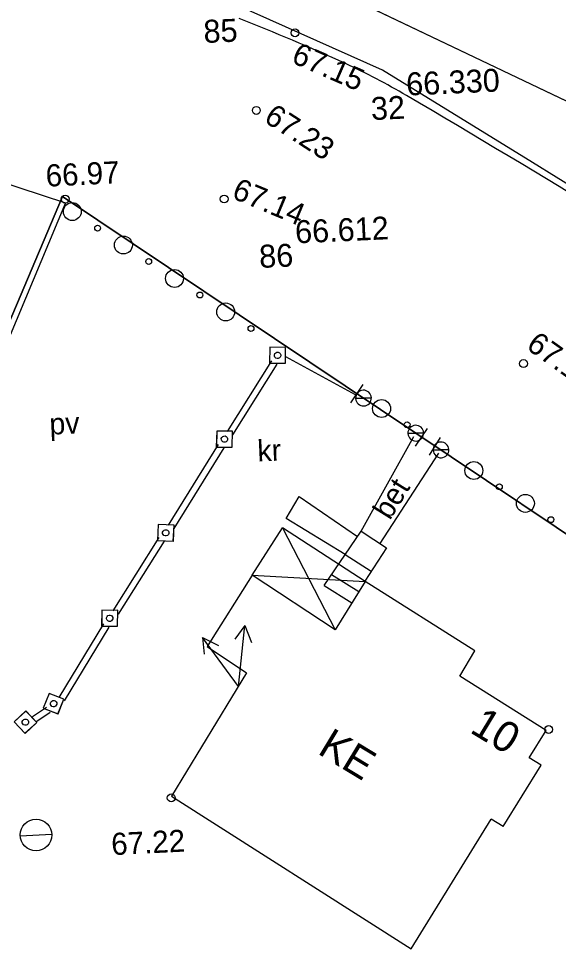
# Model space of a CAD drawing. Extents: x 641878 to 642093, y 6457030 to 6457209.
# Drawn here: x 641904.63 to 641922.3, y 6457116.1 to 6457146.62 of the extents above; entities that cross this region are included whole.
import ezdxf

# ---------------------------------------------------------------- set-up
doc = ezdxf.new("R2010")
doc.units = 0
for name, color, linetype in [('Level 1', 7, 'Continuous'), ('Level 10', 7, 'Continuous'), ('Level 11', 7, 'Continuous'), ('Level 12', 7, 'Continuous'), ('Level 16', 7, 'Continuous'), ('Level 22', 7, 'Continuous'), ('Level 30', 7, 'Continuous'), ('Level 4', 7, 'Continuous'), ('Level 40', 7, 'Continuous'), ('Level 5', 7, 'Continuous'), ('Level 6', 7, 'Continuous'), ('Level 63', 7, 'Continuous'), ('Level 7', 7, 'Continuous'), ('Level 8', 7, 'Continuous')]:
    doc.layers.add(name, color=color, linetype=linetype)

# ---------------------------------------------------------------- blocks, each defined once
blk = doc.blocks.new('BH')
at = {"layer": 'Level 7'}
for centre, radius in [((0, 0), 293), ((990, 0), 95.9)]:
    blk.add_circle(centre, radius, dxfattribs=at)
blk = doc.blocks.new('OV2')
at = {"layer": 'Level 22'}
blk.add_line((-500, 0), (500, 0), dxfattribs=at)
blk.add_circle((0, 0), 500, dxfattribs=at)
blk = doc.blocks.new('NOOL3')
at = {"layer": 'Level 11'}
for p, q in [((0, 0), (1924.78, -0.19)), ((1924.78, -0.19), (1467.36, 264.49)), ((1924.78, -0.19), (1419.83, -264.81))]:
    blk.add_line(p, q, dxfattribs=at)
blk = doc.blocks.new('PM5')
at = {"layer": 'Level 11'}
for p, q in [((0, 0), (-250, 0)), ((-250, 0), (0, 0)), ((250, 0), (0, 0)), ((0, 0), (250, 0))]:
    blk.add_line(p, q, dxfattribs=at)
for start, end in [(0, 180), (180, 0)]:
    blk.add_arc((0, 0), 250, start, end, dxfattribs=at)
blk = doc.blocks.new('BH0')
at = {"layer": 'Level 7'}
for centre, radius in [((0, 0), 293), ((990, 0), 95.9)]:
    blk.add_circle(centre, radius, dxfattribs=at)
blk = doc.blocks.new('OV3')
at = {"layer": 'Level 16'}
blk.add_line((-500, 0), (500, 0), dxfattribs=at)
blk.add_circle((0, 0), 500, dxfattribs=at)

msp = doc.modelspace()

# ---------------------------------------------------------------- linework, layer by layer
at = {"layer": 'Level 1'}
for p, q in [((641915.325, 6457129.092), (641916.173, 6457128.539)), ((641914.876, 6457128.434), (641915.772, 6457127.881)), ((641914.629, 6457128.072), (641915.542, 6457127.509))]:
    msp.add_line(p, q, dxfattribs=at)
msp.add_lwpolyline([(641914.629, 6457128.072), (641915.844, 6457129.852), (641916.675, 6457129.309), (641915.961, 6457128.215)], dxfattribs=at)
at = {"layer": 'Level 10'}
msp.add_lwpolyline([(641890.518, 6457104.111), (641906.07, 6457140.799), (641936.107, 6457120.685), (641906.489, 6457091.224)], close=True, dxfattribs=at)
at = {"layer": 'Level 11'}
msp.add_lwpolyline([(641890.518, 6457104.111), (641906.07, 6457140.799), (641936.107, 6457120.685), (641906.489, 6457091.224)], close=True, dxfattribs=at)
at = {"layer": 'Level 12'}
for p, q in [((641912.032, 6457126.763), (641911.711, 6457126.321)), ((641911.827, 6457124.774), (641912.032, 6457126.763)), ((641912.032, 6457126.763), (641912.251, 6457126.21))]:
    msp.add_line(p, q, dxfattribs=at)
msp.add_lwpolyline([(641890.518, 6457104.111), (641906.07, 6457140.799), (641936.107, 6457120.685), (641906.489, 6457091.224)], close=True, dxfattribs=at)
at = {"layer": 'Level 30'}
for centre in [(641906.155, 6457140.72), (641911.361, 6457140.723), (641909.627, 6457121.124)]:
    msp.add_circle(centre, 0.129, dxfattribs=at)
at = {"layer": 'Level 4'}
for p, q in [((641912.91, 6457135.427), (641911.455, 6457133.114)), ((641913.085, 6457135.317), (641911.63, 6457133.004)), ((641911.169, 6457132.685), (641909.532, 6457130.05)), ((641911.344, 6457132.576), (641909.707, 6457129.942)), ((641909.219, 6457129.64), (641907.715, 6457127.24)), ((641909.393, 6457129.53), (641907.89, 6457127.131)), ((641907.412, 6457126.822), (641905.946, 6457124.408)), ((641907.588, 6457126.715), (641906.122, 6457124.301)), ((641905.544, 6457124.085), (641905.082, 6457123.774)), ((641905.659, 6457123.914), (641905.197, 6457123.603))]:
    msp.add_line(p, q, dxfattribs=at)
msp.add_lwpolyline([(641894.539, 6457144.401), (641894.66, 6457144.371), (641906.163, 6457140.601), (641897.385, 6457119.623)], dxfattribs=at)
for points in [[(641911.115, 6457133.125), (641911.108, 6457132.603), (641911.625, 6457132.602), (641911.632, 6457133.123)], [(641909.202, 6457130.065), (641909.18, 6457129.544), (641909.697, 6457129.527), (641909.719, 6457130.048)], [(641907.357, 6457127.261), (641907.353, 6457126.739), (641907.87, 6457126.74), (641907.874, 6457127.262)], [(641905.632, 6457124.541), (641905.439, 6457124.056), (641905.921, 6457123.87), (641906.114, 6457124.354)], [(641904.868, 6457123.964), (641904.486, 6457123.609), (641904.842, 6457123.234), (641905.224, 6457123.589)]]:
    msp.add_lwpolyline(points, close=True, dxfattribs=at)
for centre in [(641913.679, 6457146.16), (641912.413, 6457143.621), (641906.155, 6457140.72), (641911.361, 6457140.723), (641921.16, 6457135.337), (641921.982, 6457123.361), (641909.627, 6457121.124)]:
    msp.add_circle(centre, 0.129, dxfattribs=at)
for centre, radius, start, end in [((641888.948, 6457087.797), 63.132, 65.29861, 68.73172), ((641905.915, 6457124.683), 22.531, 59.5503, 65.2986), ((641656.558, 6456700.509), 514.57, 57.82639, 59.55026)]:
    msp.add_arc(centre, radius, start, end, dxfattribs=at)
for centre, major_axis in [((641911.369, 6457132.864), (0.0567, 0.0876)), ((641909.448, 6457129.797), (0.0593, 0.0859)), ((641907.612, 6457127.002), (0.0563, 0.0879)), ((641905.776, 6457124.207), (0.0843, 0.0615)), ((641904.855, 6457123.601), (0.103, 0.019))]:
    msp.add_ellipse(centre, major_axis=major_axis, ratio=0.98912, dxfattribs=at)
at = {"layer": 'Level 40'}
msp.add_line((641906.07, 6457140.799), (641906.07, 6457140.799), dxfattribs=at)
msp.add_lwpolyline([(641936.107, 6457120.685), (641906.07, 6457140.799), (641890.518, 6457104.111), (641906.489, 6457091.224)], close=True, dxfattribs=at)
at = {"layer": 'Level 5'}
for p, q in [((641916.543, 6457144.942), (641910.828, 6457147.495)), ((641916.543, 6457144.942), (641910.828, 6457147.495)), ((641921.451, 6457141.913), (641916.543, 6457144.942)), ((641927.711, 6457138.034), (641921.451, 6457141.913)), ((641915.844, 6457129.852), (641917.57, 6457132.947)), ((641916.467, 6457129.445), (641918.389, 6457132.404))]:
    msp.add_line(p, q, dxfattribs=at)
msp.add_lwpolyline([(641915.325, 6457129.092), (641913.391, 6457130.263), (641913.817, 6457130.985), (641915.727, 6457129.682)], dxfattribs=at)
at = {"layer": 'Level 6'}
msp.add_lwpolyline([(642079.732, 6457158.568), (642080.235, 6457154.841), (641991.335, 6457064.658), (641988.753, 6457064.805), (641963.305, 6457105.318), (641951.211, 6457121.248), (641934.009, 6457138.474), (641908.118, 6457150.813), (642023.783, 6457167.133)], close=True, dxfattribs=at)
at = {"layer": 'Level 63'}
for p, q in [((641915.973, 6457128.207), (641913.273, 6457129.966)), ((641912.272, 6457128.407), (641915.973, 6457128.207)), ((641912.272, 6457128.407), (641915.973, 6457128.207)), ((641920.493, 6457120.19), (641920.105, 6457120.429))]:
    msp.add_line(p, q, dxfattribs=at)
for points in [[(641912.272, 6457128.407), (641913.273, 6457129.966), (641914.997, 6457126.625)], [(641912.272, 6457128.407), (641913.273, 6457129.966), (641914.997, 6457126.625)], [(641921.345, 6457122.434), (641921.896, 6457123.325), (641919.075, 6457125.102), (641919.561, 6457125.941), (641915.973, 6457128.207), (641914.997, 6457126.625), (641912.272, 6457128.407), (641910.805, 6457126.082), (641912.094, 6457125.212), (641909.633, 6457121.185), (641917.479, 6457116.183), (641920.105, 6457120.429)], [(641921.345, 6457122.434), (641921.896, 6457123.325), (641919.075, 6457125.102), (641919.561, 6457125.941), (641915.973, 6457128.207), (641914.997, 6457126.625), (641912.272, 6457128.407), (641910.805, 6457126.082), (641912.094, 6457125.212), (641909.633, 6457121.185), (641917.479, 6457116.183), (641920.105, 6457120.429)], [(641920.493, 6457120.19), (641921.737, 6457122.192), (641921.345, 6457122.434)]]:
    msp.add_lwpolyline(points, dxfattribs=at)
at = {"layer": 'Level 8'}
for p, q in [((641934.009, 6457138.474), (641908.118, 6457150.813)), ((641912.91, 6457135.427), (641911.455, 6457133.114)), ((641913.085, 6457135.317), (641911.63, 6457133.004)), ((641915.654, 6457134.313), (641913.375, 6457135.558)), ((641915.508, 6457134.049), (641915.911, 6457134.654)), ((641917.623, 6457132.638), (641918.013, 6457133.215)), ((641918.08, 6457132.343), (641918.442, 6457132.919)), ((641911.169, 6457132.685), (641909.532, 6457130.05)), ((641911.344, 6457132.576), (641909.707, 6457129.942)), ((641909.219, 6457129.64), (641907.715, 6457127.24)), ((641909.393, 6457129.53), (641907.89, 6457127.131)), ((641907.412, 6457126.822), (641905.946, 6457124.408)), ((641907.588, 6457126.715), (641906.122, 6457124.301)), ((641905.544, 6457124.085), (641905.082, 6457123.774)), ((641905.659, 6457123.914), (641905.197, 6457123.603))]:
    msp.add_line(p, q, dxfattribs=at)
msp.add_lwpolyline([(641894.539, 6457144.401), (641894.66, 6457144.371), (641906.163, 6457140.601), (641897.385, 6457119.623)], dxfattribs=at)
for points in [[(641913.364, 6457135.345), (641913.372, 6457135.866), (641912.855, 6457135.87), (641912.846, 6457135.348)], [(641911.62, 6457132.601), (641911.633, 6457133.123), (641911.116, 6457133.13), (641911.103, 6457132.608)], [(641909.692, 6457129.527), (641909.72, 6457130.047), (641909.203, 6457130.07), (641909.176, 6457129.549)], [(641907.865, 6457126.74), (641907.875, 6457127.261), (641907.358, 6457127.266), (641907.348, 6457126.745)], [(641905.917, 6457123.871), (641906.115, 6457124.353), (641905.634, 6457124.545), (641905.437, 6457124.063)], [(641904.839, 6457123.237), (641905.224, 6457123.588), (641904.872, 6457123.967), (641904.487, 6457123.616)]]:
    msp.add_lwpolyline(points, close=True, dxfattribs=at)
for centre, major_axis in [((641913.11, 6457135.606), (-0.0569, -0.0874)), ((641911.369, 6457132.864), (-0.0567, -0.0876)), ((641909.448, 6457129.797), (-0.0593, -0.0859)), ((641907.612, 6457127.002), (-0.0563, -0.0879)), ((641905.776, 6457124.207), (-0.0843, -0.0615)), ((641904.855, 6457123.601), (-0.103, -0.019))]:
    msp.add_ellipse(centre, major_axis=major_axis, ratio=0.98912, dxfattribs=at)

# ---------------------------------------------------------------- block references
at = {"layer": 'Level 1', "xscale": 0.0010321640137443972, "yscale": 0.001032164013744397, "rotation": 2.8339079614876166}
msp.add_blockref('OV3', (641905.202, 6457119.91), dxfattribs=at)
at = {"layer": 'Level 11'}
for name, p, xscale, yscale, rotation in [('PM5', (641915.922, 6457134.207), 0.0010321640137443972, 0.001032164013744397, 2.8339079614876166), ('PM5', (641917.633, 6457133.059), 0.0010321640137443972, 0.001032164013744397, 2.8339079614876166), ('PM5', (641918.459, 6457132.512), 0.0010321640137443972, 0.001032164013744397, 2.8339079614876166), ('NOOL3', (641911.827, 6457124.774), 0.0010321640137443975, 0.0010321640137443975, 126.41970947567341)]:
    msp.add_blockref(name, p, dxfattribs=dict(at, xscale=xscale, yscale=yscale, rotation=rotation))
at = {"layer": 'Level 22', "xscale": 0.0010321640137443972, "yscale": 0.001032164013744397, "rotation": 2.8339079614876166}
msp.add_blockref('OV2', (641905.202, 6457119.91), dxfattribs=at)
at = {"layer": 'Level 7', "xscale": 0.0009998982956423152}
for name, p, yscale, rotation in [('BH', (641906.389, 6457140.311), 0.000999898295642315, -33.183860186328026), ('BH0', (641906.389, 6457140.311), 0.000999898295642315, -33.183860186328026), ('BH', (641908.062, 6457139.216), 0.000999898295642315, -33.183860186328026), ('BH0', (641908.062, 6457139.216), 0.000999898295642315, -33.183860186328026), ('BH', (641909.736, 6457138.122), 0.000999898295642315, -33.183860186328026), ('BH0', (641909.736, 6457138.122), 0.000999898295642315, -33.183860186328026), ('BH', (641911.41, 6457137.027), 0.000999898295642315, -33.183860186328026), ('BH0', (641911.41, 6457137.027), 0.000999898295642315, -33.183860186328026), ('BH', (641916.513, 6457133.865), 0.0009998982956423152, -32.494437955641246), ('BH', (641919.534, 6457131.836), 0.0009998982956423152, -32.494437955641246), ('BH', (641921.221, 6457130.761), 0.0009998982956423152, -32.494437955641246)]:
    msp.add_blockref(name, p, dxfattribs=dict(at, yscale=yscale, rotation=rotation))

# ---------------------------------------------------------------- texts
at = {"layer": 'Level 30'}
for s, rotation, p in [('66.97', 2.8339, (641905.535, 6457141.124)), ('67.14', 337.3843, (641911.575, 6457140.766)), ('67.22', 2.8339, (641907.681, 6457119.248))]:
    msp.add_text(s, height=0.7225, rotation=rotation, dxfattribs=at).set_placement(p)
at = {"layer": 'Level 4'}
for s, rotation, p in [('67.15', 336.4792, (641913.524, 6457145.203)), ('67.23', 327.1152, (641912.625, 6457143.272)), ('66.97', 2.8339, (641905.535, 6457141.124)), ('67.14', 337.3843, (641911.575, 6457140.766)), ('67.16', 324.531, (641921.214, 6457135.842)), ('67.22', 2.8339, (641907.681, 6457119.248))]:
    msp.add_text(s, height=0.7225, rotation=rotation, dxfattribs=at).set_placement(p)
at = {"layer": 'Level 5'}
for s, height, rotation, p in [('85', 0.7499, 2.5639, (641910.7, 6457145.827)), ('32', 0.7499, 2.5639, (641916.181, 6457143.304)), ('86', 0.7499, 2.5639, (641912.522, 6457138.466)), ('kr', 0.6999, 2.5639, (641912.462, 6457132.129)), ('kr', 0.6999, 2.5639, (641912.462, 6457132.129)), ('bet', 0.6999, 58.1322, (641916.783, 6457130.187))]:
    msp.add_text(s, height=height, rotation=rotation, dxfattribs=at).set_placement(p)
at = {"layer": 'Level 6'}
msp.add_text('pv', height=0.6999, rotation=2.5639, dxfattribs=at).set_placement((641905.652, 6457133.008))
msp.add_text('pv', height=0.6999, rotation=2.5639, dxfattribs=at).set_placement((641905.652, 6457133.008))
at = {"layer": 'Level 63'}
for s, height, rotation, p in [('66.330', 0.7499, 2.5639, (641917.334, 6457144.106)), ('66.612', 0.7499, 2.5639, (641913.698, 6457139.269)), ('10', 0.9999, 328.7857, (641919.367, 6457123.287)), ('KE', 0.9999, 328.7857, (641914.382, 6457122.591))]:
    msp.add_text(s, height=height, rotation=rotation, dxfattribs=at).set_placement(p)

doc.saveas('drawing.dxf')
